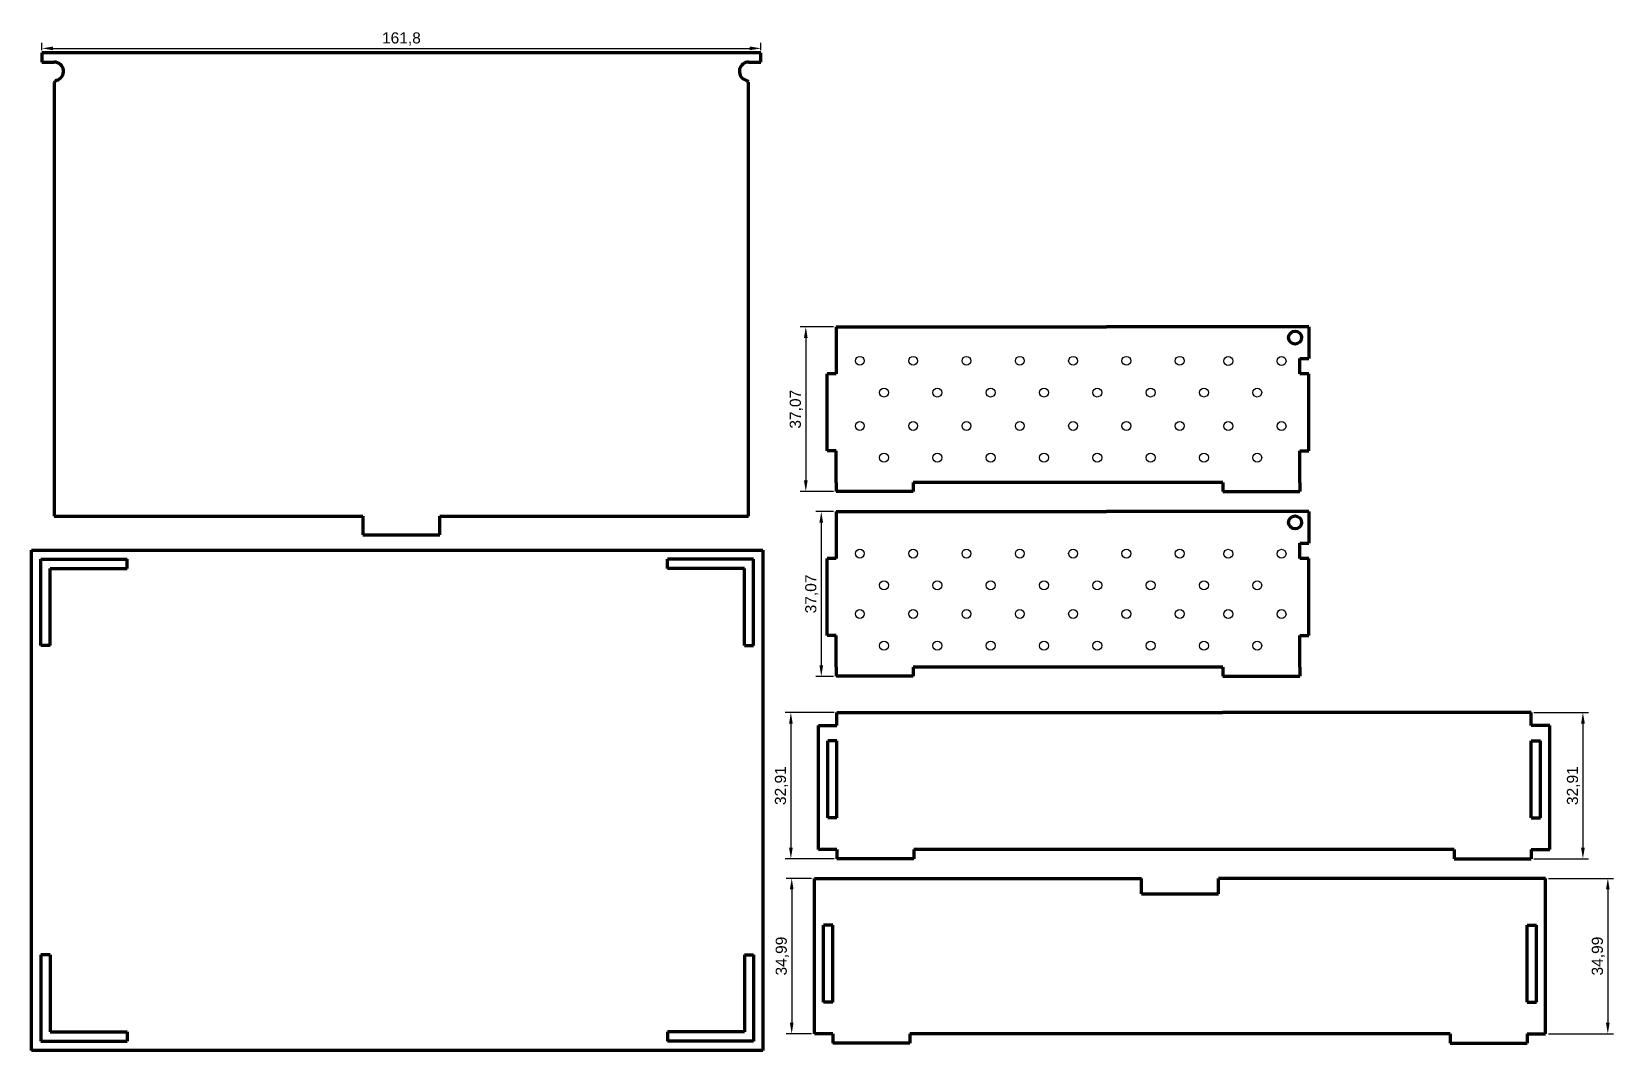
# Model space of a CAD drawing. Header units: millimetres. Extents: x 2132 to 2488, y 1817 to 2047.
import ezdxf

# ---------------------------------------------------------------- set-up
doc = ezdxf.new("R2010")
doc.units = ezdxf.units.MM
doc.linetypes.add('Continuous2', pattern=[0])
for name, color, linetype in [('BUNN', 1, 'Continuous'), ('KORTSIDE', 1, 'Continuous'), ('LANGSIDE', 1, 'Continuous'), ('LANGSIDE BAK', 1, 'Continuous'), ('LOKK', 1, 'Continuous')]:
    doc.layers.add(name, color=color, linetype=linetype)
doc.styles.get("Standard").update_dxf_attribs({"font": 'ARIAL.TTF'})
doc.dimstyles.new('ISO-25', dxfattribs={"dimtxt": 2.5, "dimasz": 2.5, "dimexe": 1.25, "dimexo": 0.625, "dimtad": 1, "dimtxsty": 'Standard', "dimcen": 2.5, "dimadec": 0, "dimazin": 0, "dimtfac": 1, "dimtmove": 0, "dimatfit": 3, "dimfxl": 1, "dimarcsym": 0})

# ---------------------------------------------------------------- blocks, each defined once
blk = doc.blocks.new('*D3')
at = {"color": 0, "lineweight": -2, "transparency": 16777216}
for p, q in [((2134.52, 2042.59), (2134.52, 2044.23)), ((2296.32, 2042.59), (2296.32, 2044.23)), ((2137.02, 2042.98), (2293.82, 2042.98))]:
    blk.add_line(p, q, dxfattribs=at)
at = {"color": 0, "transparency": 16777216}
for points in [[(2137.02, 2043.4), (2137.02, 2042.57), (2134.52, 2042.98)], [(2293.82, 2043.4), (2293.82, 2042.57), (2296.32, 2042.98)]]:
    blk.add_solid(points, dxfattribs=at)
at = {"layer": 'Defpoints', "color": 0, "transparency": 16777216}
for p in [(2134.52, 2041.97), (2296.32, 2042.98), (2296.32, 2041.97)]:
    blk.add_point(p, dxfattribs=at)
at = {"color": 0, "transparency": 16777216, "insert": (2215.42, 2045.11), "char_height": 2.5, "attachment_point": 5}
blk.add_mtext('161,8', dxfattribs=at)
blk = doc.blocks.new('*D4')
at = {"color": 0, "lineweight": -2, "transparency": 16777216}
for p, q in [((2470.31, 1893.52), (2482.58, 1893.52)), ((2481.33, 1891.02), (2481.33, 1863.11)), ((2470.31, 1860.61), (2482.58, 1860.61))]:
    blk.add_line(p, q, dxfattribs=at)
at = {"color": 0, "transparency": 16777216}
for points in [[(2480.91, 1891.02), (2481.75, 1891.02), (2481.33, 1893.52)], [(2480.91, 1863.11), (2481.75, 1863.11), (2481.33, 1860.61)]]:
    blk.add_solid(points, dxfattribs=at)
at = {"layer": 'Defpoints', "color": 0, "transparency": 16777216}
for p in [(2469.69, 1893.52), (2469.69, 1860.61), (2481.33, 1860.61)]:
    blk.add_point(p, dxfattribs=at)
at = {"color": 0, "transparency": 16777216, "insert": (2479.2, 1877.06), "char_height": 2.5, "attachment_point": 5, "rotation": 90}
blk.add_mtext('32,91', dxfattribs=at)
blk = doc.blocks.new('*D5')
at = {"color": 0, "lineweight": -2, "transparency": 16777216}
for p, q in [((2312.67, 1980.31), (2305.18, 1980.31)), ((2306.43, 1977.81), (2306.43, 1945.74)), ((2312.67, 1943.24), (2305.18, 1943.24))]:
    blk.add_line(p, q, dxfattribs=at)
at = {"color": 0, "transparency": 16777216}
for points in [[(2306.01, 1977.81), (2306.85, 1977.81), (2306.43, 1980.31)], [(2306.01, 1945.74), (2306.85, 1945.74), (2306.43, 1943.24)]]:
    blk.add_solid(points, dxfattribs=at)
at = {"layer": 'Defpoints', "color": 0, "transparency": 16777216}
for p in [(2313.29, 1980.31), (2306.43, 1943.24), (2313.29, 1943.24)]:
    blk.add_point(p, dxfattribs=at)
at = {"color": 0, "transparency": 16777216, "insert": (2304.3, 1961.77), "char_height": 2.5, "attachment_point": 5, "rotation": 90}
blk.add_mtext('37,07', dxfattribs=at)
blk = doc.blocks.new('*D6')
at = {"color": 0, "lineweight": -2, "transparency": 16777216}
for p, q in [((2473.56, 1856.2), (2488.18, 1856.2)), ((2486.93, 1853.7), (2486.93, 1823.71)), ((2473.56, 1821.21), (2488.18, 1821.21))]:
    blk.add_line(p, q, dxfattribs=at)
at = {"color": 0, "transparency": 16777216}
for points in [[(2486.51, 1853.7), (2487.34, 1853.7), (2486.93, 1856.2)], [(2486.51, 1823.71), (2487.34, 1823.71), (2486.93, 1821.21)]]:
    blk.add_solid(points, dxfattribs=at)
at = {"layer": 'Defpoints', "color": 0, "transparency": 16777216}
for p in [(2472.94, 1856.2), (2472.94, 1821.21), (2486.93, 1821.21)]:
    blk.add_point(p, dxfattribs=at)
at = {"color": 0, "transparency": 16777216, "insert": (2484.8, 1838.7), "char_height": 2.5, "attachment_point": 5, "rotation": 90}
blk.add_mtext('34,99', dxfattribs=at)
blk = doc.blocks.new('*D7')
at = {"color": 0, "lineweight": -2, "transparency": 16777216}
for p, q in [((2312.67, 1938.73), (2308.66, 1938.73)), ((2309.91, 1936.23), (2309.91, 1904.16)), ((2312.67, 1901.66), (2308.66, 1901.66))]:
    blk.add_line(p, q, dxfattribs=at)
at = {"color": 0, "transparency": 16777216}
for points in [[(2309.49, 1936.23), (2310.33, 1936.23), (2309.91, 1938.73)], [(2309.49, 1904.16), (2310.33, 1904.16), (2309.91, 1901.66)]]:
    blk.add_solid(points, dxfattribs=at)
at = {"layer": 'Defpoints', "color": 0, "transparency": 16777216}
for p in [(2313.29, 1938.73), (2309.91, 1901.66), (2313.29, 1901.66)]:
    blk.add_point(p, dxfattribs=at)
at = {"color": 0, "transparency": 16777216, "insert": (2307.78, 1920.2), "char_height": 2.5, "attachment_point": 5, "rotation": 90}
blk.add_mtext('37,07', dxfattribs=at)
blk = doc.blocks.new('*D8')
at = {"color": 0, "lineweight": -2, "transparency": 16777216}
for p, q in [((2307.74, 1856.2), (2302.01, 1856.2)), ((2303.26, 1853.7), (2303.26, 1823.71)), ((2307.74, 1821.21), (2302.01, 1821.21))]:
    blk.add_line(p, q, dxfattribs=at)
at = {"color": 0, "transparency": 16777216}
for points in [[(2302.84, 1853.7), (2303.67, 1853.7), (2303.26, 1856.2)], [(2302.84, 1823.71), (2303.67, 1823.71), (2303.26, 1821.21)]]:
    blk.add_solid(points, dxfattribs=at)
at = {"layer": 'Defpoints', "color": 0, "transparency": 16777216}
for p in [(2308.36, 1856.2), (2303.26, 1821.21), (2308.36, 1821.21)]:
    blk.add_point(p, dxfattribs=at)
at = {"color": 0, "transparency": 16777216, "insert": (2301.13, 1838.7), "char_height": 2.5, "attachment_point": 5, "rotation": 90}
blk.add_mtext('34,99', dxfattribs=at)
blk = doc.blocks.new('*D9')
at = {"color": 0, "lineweight": -2, "transparency": 16777216}
for p, q in [((2312.81, 1893.52), (2301.82, 1893.52)), ((2303.07, 1891.02), (2303.07, 1863.11)), ((2312.81, 1860.61), (2301.82, 1860.61))]:
    blk.add_line(p, q, dxfattribs=at)
at = {"color": 0, "transparency": 16777216}
for points in [[(2302.66, 1891.02), (2303.49, 1891.02), (2303.07, 1893.52)], [(2302.66, 1863.11), (2303.49, 1863.11), (2303.07, 1860.61)]]:
    blk.add_solid(points, dxfattribs=at)
at = {"layer": 'Defpoints', "color": 0, "transparency": 16777216}
for p in [(2313.43, 1893.52), (2303.07, 1860.61), (2313.43, 1860.61)]:
    blk.add_point(p, dxfattribs=at)
at = {"color": 0, "transparency": 16777216, "insert": (2300.95, 1877.06), "char_height": 2.5, "attachment_point": 5, "rotation": 90}
blk.add_mtext('32,91', dxfattribs=at)

msp = doc.modelspace()

# ---------------------------------------------------------------- linework, layer by layer
at = {"color": 5, "true_color": 0x0000ff}
for centre in [(2318.59, 1972.673), (2330.59, 1972.673), (2342.59, 1972.673), (2354.59, 1972.673), (2366.59, 1972.673), (2378.59, 1972.673), (2390.59, 1972.673), (2401.499, 1972.628), (2413.499, 1972.628), (2324.022, 1965.53), (2336.022, 1965.53), (2348.022, 1965.53), (2360.022, 1965.53), (2372.022, 1965.53), (2384.022, 1965.53), (2396.022, 1965.53), (2408.022, 1965.53), (2318.59, 1958.024), (2330.59, 1958.024), (2342.59, 1958.024), (2354.59, 1958.024), (2366.59, 1958.024), (2378.59, 1958.024), (2390.59, 1958.024), (2401.499, 1957.98), (2413.499, 1957.98), (2324.022, 1950.882), (2336.022, 1950.882), (2348.022, 1950.882), (2360.022, 1950.882), (2372.022, 1950.882), (2384.022, 1950.882), (2396.022, 1950.882), (2408.022, 1950.882), (2318.59, 1929.288), (2330.59, 1929.288), (2342.59, 1929.288), (2354.59, 1929.288), (2366.59, 1929.288), (2378.59, 1929.288), (2390.59, 1929.288), (2401.499, 1929.243), (2413.499, 1929.243), (2324.022, 1922.145), (2336.022, 1922.145), (2348.022, 1922.145), (2360.022, 1922.145), (2372.022, 1922.145), (2384.022, 1922.145), (2396.022, 1922.145), (2408.022, 1922.145), (2318.59, 1915.714), (2330.59, 1915.714), (2342.59, 1915.714), (2354.59, 1915.714), (2366.59, 1915.714), (2378.59, 1915.714), (2390.59, 1915.714), (2401.499, 1915.669), (2413.499, 1915.669), (2324.022, 1908.571), (2336.022, 1908.571), (2348.022, 1908.571), (2360.022, 1908.571), (2372.022, 1908.571), (2384.022, 1908.571), (2396.022, 1908.571), (2408.022, 1908.571)]:
    msp.add_circle(centre, 1.004, dxfattribs=at)
at = {"layer": 'BUNN', "color": 5, "linetype": 'Continuous2', "lineweight": 100, "true_color": 0x0000ff}
for p, q in [((2132.197, 1817.485), (2132.197, 1930.086)), ((2132.197, 1930.086), (2296.768, 1930.086)), ((2296.768, 1930.086), (2296.768, 1817.485)), ((2134.275, 1928.007), (2153.677, 1928.007)), ((2134.275, 1908.605), (2134.275, 1928.007)), ((2136.354, 1908.605), (2136.354, 1925.928)), ((2136.354, 1925.928), (2153.677, 1925.928)), ((2153.677, 1925.928), (2153.677, 1928.007)), ((2294.689, 1928.007), (2275.287, 1928.007)), ((2275.287, 1925.928), (2275.287, 1928.007)), ((2292.61, 1925.928), (2275.287, 1925.928)), ((2292.61, 1908.605), (2292.61, 1925.928)), ((2294.689, 1908.605), (2294.689, 1928.007)), ((2136.354, 1908.605), (2134.275, 1908.605)), ((2292.61, 1908.605), (2294.689, 1908.605)), ((2136.354, 1838.965), (2134.275, 1838.965)), ((2134.275, 1838.965), (2134.275, 1819.563)), ((2136.354, 1838.965), (2136.354, 1821.642)), ((2292.61, 1838.965), (2294.689, 1838.965)), ((2292.61, 1838.965), (2292.61, 1821.642)), ((2294.689, 1838.965), (2294.689, 1819.563)), ((2134.275, 1819.563), (2153.677, 1819.563)), ((2136.354, 1821.642), (2153.677, 1821.642)), ((2153.677, 1821.642), (2153.677, 1819.563)), ((2292.61, 1821.642), (2275.287, 1821.642)), ((2275.287, 1821.642), (2275.287, 1819.563)), ((2294.689, 1819.563), (2275.287, 1819.563)), ((2296.768, 1817.485), (2132.197, 1817.485))]:
    msp.add_line(p, q, dxfattribs=at)
at = {"layer": 'KORTSIDE', "color": 5, "linetype": 'Continuous2', "lineweight": 100, "true_color": 0x0000ff}
for p, q in [((2313.292, 1980.31), (2313.292, 1969.743)), ((2313.292, 1980.31), (2356.774, 1980.31)), ((2356.774, 1980.31), (2374.097, 1980.31)), ((2419.657, 1980.31), (2374.097, 1980.31)), ((2419.657, 1980.31), (2419.657, 1973.208)), ((2417.578, 1969.743), (2417.578, 1973.208)), ((2417.578, 1973.208), (2419.657, 1973.208)), ((2313.292, 1969.743), (2311.213, 1969.743)), ((2311.213, 1952.42), (2311.213, 1969.743)), ((2419.657, 1969.743), (2417.578, 1969.743)), ((2419.657, 1952.42), (2419.657, 1969.743)), ((2313.292, 1952.42), (2311.213, 1952.42)), ((2313.292, 1945.317), (2313.292, 1952.42)), ((2417.578, 1945.317), (2417.578, 1952.42)), ((2417.578, 1952.42), (2419.657, 1952.42)), ((2313.292, 1945.317), (2313.292, 1943.238)), ((2330.615, 1945.317), (2330.615, 1943.238)), ((2400.255, 1945.317), (2330.615, 1945.317)), ((2400.255, 1945.317), (2400.255, 1943.238)), ((2417.578, 1945.317), (2417.578, 1943.238)), ((2330.615, 1943.238), (2313.292, 1943.238)), ((2400.255, 1943.238), (2417.578, 1943.238)), ((2313.292, 1938.734), (2313.292, 1928.167)), ((2313.292, 1938.734), (2356.774, 1938.734)), ((2356.774, 1938.734), (2374.097, 1938.734)), ((2419.657, 1938.734), (2374.097, 1938.734)), ((2419.657, 1938.734), (2419.657, 1931.632)), ((2417.578, 1928.167), (2417.578, 1931.632)), ((2417.578, 1931.632), (2419.657, 1931.632)), ((2313.292, 1928.167), (2311.213, 1928.167)), ((2311.213, 1910.844), (2311.213, 1928.167)), ((2419.657, 1928.167), (2417.578, 1928.167)), ((2419.657, 1910.844), (2419.657, 1928.167)), ((2313.292, 1910.844), (2311.213, 1910.844)), ((2313.292, 1903.741), (2313.292, 1910.844)), ((2417.578, 1903.741), (2417.578, 1910.844)), ((2417.578, 1910.844), (2419.657, 1910.844)), ((2313.292, 1903.741), (2313.292, 1901.663)), ((2330.615, 1901.663), (2313.292, 1901.663)), ((2330.615, 1903.741), (2330.615, 1901.663)), ((2400.255, 1903.741), (2330.615, 1903.741)), ((2400.255, 1903.741), (2400.255, 1901.663)), ((2400.255, 1901.663), (2417.578, 1901.663)), ((2417.578, 1903.741), (2417.578, 1901.663))]:
    msp.add_line(p, q, dxfattribs=at)
for centre in [(2416.539, 1977.885), (2416.539, 1936.309)]:
    msp.add_circle(centre, 1.47, dxfattribs=at)
at = {"layer": 'KORTSIDE', "color": 5, "linetype": 'Continuous2', "lineweight": 100, "true_color": 0x0000ff, "extrusion": (0, -1, 0)}
for centre, start, end in [((2313.223, -2.148, -1945.317), 0, 90), ((2313.361, -2.009, -1945.317), 180, 270), ((2417.509, -2.009, -1945.317), 270, 0), ((2417.648, -2.148, -1945.317), 90, 180), ((2313.223, 0.069, -1903.741), 270, 360), ((2313.361, -0.069, -1903.741), 90, 180), ((2417.509, -0.069, -1903.741), 0, 90), ((2417.648, 0.069, -1903.741), 180, 270)]:
    msp.add_arc(centre, 0.0693, start, end, dxfattribs=at)
at = {"layer": 'LANGSIDE', "color": 5, "linetype": 'Continuous2', "lineweight": 100, "true_color": 0x0000ff}
for p, q in [((2308.364, 1821.206), (2308.364, 1856.199)), ((2308.364, 1856.199), (2381.988, 1856.199)), ((2381.988, 1852.735), (2381.988, 1856.199)), ((2472.935, 1856.199), (2399.311, 1856.199)), ((2399.311, 1852.735), (2399.311, 1856.199)), ((2472.935, 1821.206), (2472.935, 1856.199)), ((2381.988, 1852.735), (2399.311, 1852.735)), ((2312.522, 1845.632), (2310.443, 1845.632)), ((2310.443, 1828.309), (2310.443, 1845.632)), ((2312.522, 1828.309), (2312.522, 1845.632)), ((2468.778, 1845.632), (2470.857, 1845.632)), ((2468.778, 1828.309), (2468.778, 1845.632)), ((2470.857, 1828.309), (2470.857, 1845.632)), ((2312.522, 1828.309), (2310.443, 1828.309)), ((2468.778, 1828.309), (2470.857, 1828.309)), ((2312.522, 1821.206), (2308.364, 1821.206)), ((2312.522, 1821.206), (2312.522, 1819.127)), ((2329.845, 1819.127), (2312.522, 1819.127)), ((2329.845, 1821.206), (2329.845, 1819.127)), ((2451.454, 1821.206), (2329.845, 1821.206)), ((2451.454, 1821.206), (2451.454, 1819.127)), ((2451.454, 1819.127), (2468.778, 1819.127)), ((2468.778, 1821.206), (2468.778, 1819.127)), ((2468.778, 1821.206), (2472.935, 1821.206))]:
    msp.add_line(p, q, dxfattribs=at)
at = {"layer": 'LANGSIDE BAK', "color": 5, "linetype": 'Continuous2', "lineweight": 100, "true_color": 0x0000ff}
for p, q in [((2309.273, 1862.686), (2309.273, 1890.577)), ((2309.273, 1890.577), (2313.43, 1890.577)), ((2313.43, 1893.522), (2382.896, 1893.522)), ((2313.43, 1890.577), (2313.43, 1893.522)), ((2382.896, 1893.522), (2400.22, 1893.522)), ((2469.686, 1893.522), (2400.22, 1893.522)), ((2469.686, 1890.577), (2469.686, 1893.522)), ((2473.844, 1890.577), (2469.686, 1890.577)), ((2473.844, 1862.686), (2473.844, 1890.577)), ((2313.43, 1887.112), (2311.351, 1887.112)), ((2311.351, 1869.789), (2311.351, 1887.112)), ((2313.43, 1869.789), (2313.43, 1887.112)), ((2469.686, 1887.112), (2471.765, 1887.112)), ((2469.686, 1869.789), (2469.686, 1887.112)), ((2471.765, 1869.789), (2471.765, 1887.112)), ((2313.43, 1869.789), (2311.351, 1869.789)), ((2469.686, 1869.789), (2471.765, 1869.789)), ((2313.43, 1862.686), (2309.273, 1862.686)), ((2313.43, 1862.686), (2313.43, 1860.607)), ((2330.753, 1862.686), (2330.753, 1860.607)), ((2452.363, 1862.686), (2330.753, 1862.686)), ((2452.363, 1862.686), (2452.363, 1860.607)), ((2469.686, 1862.686), (2469.686, 1860.607)), ((2469.686, 1862.686), (2473.844, 1862.686)), ((2330.753, 1860.607), (2313.43, 1860.607)), ((2452.363, 1860.607), (2469.686, 1860.607))]:
    msp.add_line(p, q, dxfattribs=at)
at = {"layer": 'LOKK', "color": 5, "linetype": 'Continuous2', "lineweight": 100, "true_color": 0x0000ff}
for p, q in [((2134.524, 2041.967), (2134.524, 2039.888)), ((2296.324, 2041.967), (2134.524, 2041.967)), ((2134.524, 2039.888), (2137.296, 2039.888)), ((2293.552, 2039.888), (2296.324, 2039.888)), ((2296.324, 2039.888), (2296.324, 2041.967)), ((2137.296, 2035.125), (2137.296, 1937.681)), ((2137.608, 2035.704), (2137.441, 2035.55)), ((2137.816, 2035.796), (2137.608, 2035.704)), ((2293.552, 2035.125), (2293.515, 2035.35)), ((2293.552, 1937.681), (2293.552, 2035.125)), ((2137.296, 1937.681), (2206.762, 1937.681)), ((2206.762, 1937.681), (2206.762, 1933.523)), ((2224.086, 1933.523), (2224.086, 1937.681)), ((2224.086, 1937.681), (2293.552, 1937.681)), ((2206.762, 1933.523), (2224.086, 1933.523))]:
    msp.add_line(p, q, dxfattribs=at)
for centre, radius, start, end in [((2137.296, 2037.809), 2.079, 284.47752, 89.99999), ((2293.552, 2037.809), 2.079, 89.99999, 242.79001), ((2137.989, 2035.125), 0.693, 142.23897, 179.99998), ((2290.536, 2029.886), 6.416, 65.06718, 71.21522), ((2292.859, 2035.125), 0.693, 18.88068, 56.64184)]:
    msp.add_arc(centre, radius, start, end, dxfattribs=at)

# ---------------------------------------------------------------- dimensions: what is measured, and where the dimension line sits
dim = msp.add_linear_dim(base=(2296.324, 2042.985), p1=(2134.524, 2041.967), p2=(2296.324, 2041.967), dimstyle='ISO-25')
dim.commit()
dim.dimension.update_dxf_attribs({"geometry": '*D3', "text_midpoint": (2215.424, 2045.112)})
for base, p1, p2, picture, middle in [((2306.431, 1943.238), (2313.292, 1980.31), (2313.292, 1943.238), '*D5', (2304.304, 1961.774)), ((2309.909, 1901.663), (2313.292, 1938.734), (2313.292, 1901.663), '*D7', (2307.782, 1920.199)), ((2303.0734, 1860.6074), (2313.4302, 1893.5216), (2313.4302, 1860.6074), '*D9', (2300.946, 1877.0645)), ((2481.3317, 1860.6074), (2469.6861, 1893.5216), (2469.6861, 1860.6074), '*D4', (2479.2043, 1877.0645)), ((2303.256, 1821.206), (2308.364, 1856.199), (2308.364, 1821.206), '*D8', (2301.129, 1838.703)), ((2486.928, 1821.206), (2472.935, 1856.199), (2472.935, 1821.206), '*D6', (2484.8, 1838.703))]:
    dim = msp.add_linear_dim(base=base, p1=p1, p2=p2, angle=90, dimstyle='ISO-25')
    dim.commit()
    dim.dimension.update_dxf_attribs({"geometry": picture, "text_midpoint": middle})

doc.saveas('drawing.dxf')
